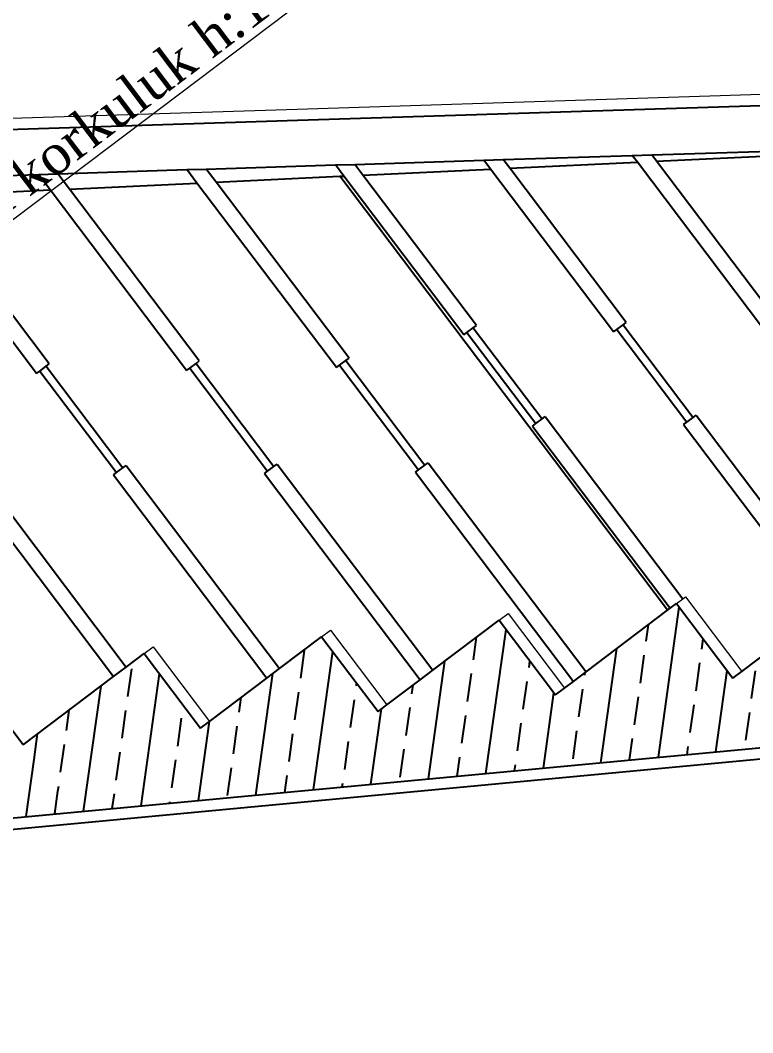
# Model space of a CAD drawing. Header units: millimetres. Extents: x 2232 to 85269, y -3593 to 5869.
# Drawn here: x 7676.95 to 7709.55, y -472.71 to -427.64 of the extents above; entities that cross this region are included whole.
import ezdxf

# ---------------------------------------------------------------- set-up
doc = ezdxf.new("R2010")
doc.units = ezdxf.units.MM
doc.layers.add('Standart', color=7, linetype='Continuous')
for name, color, linetype, lineweight in [('sıva iç', 21, 'Continuous', 0), ('yazı', 11, 'Continuous', 20), ('ÖLÇÜ İÇ', 7, 'Continuous', 9)]:
    doc.layers.add(name, color=color, linetype=linetype, lineweight=lineweight)
doc.styles.add('Times roman', font='times.ttf')
pattern_1 = [(45, (0, 0), (-7.07107, 7.07107), []), (45, (7.071, 0), (-7.07107, 7.07107), [5, -2.5])]

# ---------------------------------------------------------------- blocks, each defined once
blk = doc.blocks.new('IDE991Entity4306')
at = {"layer": 'Standart', "linetype": 'Continuous', "lineweight": -3}
h = blk.add_hatch(dxfattribs=at)
h.set_pattern_fill('ANSI33', color=171, scale=40, style=0)
h.set_pattern_definition(pattern_1)
h.paths.add_polyline_path([(936, 1166.67), (963, 1166.67), (963, 1150), (990, 1150), (990, 1133.33), (1017, 1133.33), (1017, 1116.67), (1044, 1116.67), (1044, 1100), (1071, 1100), (1071, 1083.33), (1098, 1083.33), (1098, 1066.67), (1125, 1066.67), (1125, 1035), (909, 1168.33), (909, 1183.33), (936, 1183.33)])
blk = doc.blocks.new('IDE991Entity4307')
at = {"layer": 'Standart', "linetype": 'Continuous', "lineweight": -3}
h = blk.add_hatch(dxfattribs=at)
h.set_pattern_fill('ANSI33', color=171, scale=40, style=0)
h.set_pattern_definition(pattern_1)
h.paths.add_polyline_path([(909, 1168.33), (882, 1185), (909, 1185)])
blk = doc.blocks.new('IDE991Entity4386')
at = {"layer": 'Standart', "color": 159, "linetype": 'Continuous', "lineweight": -3}
blk.add_lwpolyline([(1015, 1133.33), (1015, 1230.16)], dxfattribs=at)
blk = doc.blocks.new('IDE991Entity4422')
at = {"layer": 'Standart', "color": 134, "linetype": 'Continuous', "lineweight": -3}
blk.add_lwpolyline([(1058.79, 1163), (1058.79, 1200.24)], dxfattribs=at)
blk = doc.blocks.new('IDE991Entity4426')
at = {"layer": 'Standart', "color": 134, "linetype": 'Continuous', "lineweight": -3}
blk.add_lwpolyline([(1061.61, 1163), (1061.61, 1198.31)], dxfattribs=at)
blk = doc.blocks.new('IDE991Entity4427')
at = {"layer": 'Standart', "color": 134, "linetype": 'Continuous', "lineweight": -3}
blk.add_lwpolyline([(1037.19, 1158), (1037.19, 1116.67)], dxfattribs=at)
blk = doc.blocks.new('IDE991Entity4428')
at = {"layer": 'Standart', "color": 134, "linetype": 'Continuous', "lineweight": -3}
blk.add_lwpolyline([(1037.19, 1158), (1037.89, 1158)], dxfattribs=at)
blk = doc.blocks.new('IDE991Entity4429')
at = {"layer": 'Standart', "color": 134, "linetype": 'Continuous', "lineweight": -3}
blk.add_lwpolyline([(1037.89, 1178.67), (1037.89, 1158)], dxfattribs=at)
blk = doc.blocks.new('IDE991Entity4430')
at = {"layer": 'Standart', "color": 134, "linetype": 'Continuous', "lineweight": -3}
blk.add_lwpolyline([(1037.19, 1178.67), (1037.19, 1215)], dxfattribs=at)
blk = doc.blocks.new('IDE991Entity4431')
at = {"layer": 'Standart', "color": 134, "linetype": 'Continuous', "lineweight": -3}
blk.add_lwpolyline([(1037.19, 1178.67), (1037.89, 1178.67)], dxfattribs=at)
blk = doc.blocks.new('IDE991Entity4432')
at = {"layer": 'Standart', "color": 134, "linetype": 'Continuous', "lineweight": -3}
blk.add_lwpolyline([(1040.01, 1158), (1040.01, 1116.67)], dxfattribs=at)
blk = doc.blocks.new('IDE991Entity4433')
at = {"layer": 'Standart', "color": 134, "linetype": 'Continuous', "lineweight": -3}
blk.add_lwpolyline([(1039.31, 1178.67), (1039.31, 1158)], dxfattribs=at)
blk = doc.blocks.new('IDE991Entity4434')
at = {"layer": 'Standart', "color": 134, "linetype": 'Continuous', "lineweight": -3}
blk.add_lwpolyline([(1040.01, 1178.67), (1040.01, 1213.07)], dxfattribs=at)
blk = doc.blocks.new('IDE991Entity4435')
at = {"layer": 'Standart', "color": 134, "linetype": 'Continuous', "lineweight": -3}
blk.add_lwpolyline([(1015.59, 1174), (1015.59, 1133.33)], dxfattribs=at)
blk = doc.blocks.new('IDE991Entity4436')
at = {"layer": 'Standart', "color": 134, "linetype": 'Continuous', "lineweight": -3}
blk.add_lwpolyline([(1015.59, 1174), (1016.29, 1174)], dxfattribs=at)
blk = doc.blocks.new('IDE991Entity4437')
at = {"layer": 'Standart', "color": 134, "linetype": 'Continuous', "lineweight": -3}
blk.add_lwpolyline([(1016.29, 1194.33), (1016.29, 1174)], dxfattribs=at)
blk = doc.blocks.new('IDE991Entity4438')
at = {"layer": 'Standart', "color": 134, "linetype": 'Continuous', "lineweight": -3}
blk.add_lwpolyline([(1015.59, 1194.33), (1015.59, 1229.76)], dxfattribs=at)
blk = doc.blocks.new('IDE991Entity4439')
at = {"layer": 'Standart', "color": 134, "linetype": 'Continuous', "lineweight": -3}
blk.add_lwpolyline([(1015.59, 1194.33), (1016.29, 1194.33)], dxfattribs=at)
blk = doc.blocks.new('IDE991Entity4440')
at = {"layer": 'Standart', "color": 134, "linetype": 'Continuous', "lineweight": -3}
blk.add_lwpolyline([(1018.41, 1174), (1018.41, 1133.33)], dxfattribs=at)
blk = doc.blocks.new('IDE991Entity4441')
at = {"layer": 'Standart', "color": 134, "linetype": 'Continuous', "lineweight": -3}
blk.add_lwpolyline([(1017.71, 1194.33), (1017.71, 1174)], dxfattribs=at)
blk = doc.blocks.new('IDE991Entity4442')
at = {"layer": 'Standart', "color": 134, "linetype": 'Continuous', "lineweight": -3}
blk.add_lwpolyline([(1018.41, 1194.33), (1018.41, 1227.83)], dxfattribs=at)
blk = doc.blocks.new('IDE991Entity4443')
at = {"layer": 'Standart', "color": 134, "linetype": 'Continuous', "lineweight": -3}
blk.add_lwpolyline([(993.99, 1180), (993.99, 1133.33)], dxfattribs=at)
blk = doc.blocks.new('IDE991Entity4444')
at = {"layer": 'Standart', "color": 134, "linetype": 'Continuous', "lineweight": -3}
blk.add_lwpolyline([(993.99, 1180), (994.69, 1180)], dxfattribs=at)
blk = doc.blocks.new('IDE991Entity4445')
at = {"layer": 'Standart', "color": 134, "linetype": 'Continuous', "lineweight": -3}
blk.add_lwpolyline([(994.69, 1203.33), (994.69, 1180)], dxfattribs=at)
blk = doc.blocks.new('IDE991Entity4446')
at = {"layer": 'Standart', "color": 134, "linetype": 'Continuous', "lineweight": -3}
blk.add_lwpolyline([(993.99, 1203.33), (993.99, 1244.52)], dxfattribs=at)
blk = doc.blocks.new('IDE991Entity4447')
at = {"layer": 'Standart', "color": 134, "linetype": 'Continuous', "lineweight": -3}
blk.add_lwpolyline([(993.99, 1203.33), (994.69, 1203.33)], dxfattribs=at)
blk = doc.blocks.new('IDE991Entity4448')
at = {"layer": 'Standart', "color": 134, "linetype": 'Continuous', "lineweight": -3}
blk.add_lwpolyline([(996.81, 1180), (996.81, 1133.33)], dxfattribs=at)
blk = doc.blocks.new('IDE991Entity4449')
at = {"layer": 'Standart', "color": 134, "linetype": 'Continuous', "lineweight": -3}
blk.add_lwpolyline([(996.11, 1203.33), (996.11, 1180)], dxfattribs=at)
blk = doc.blocks.new('IDE991Entity4450')
at = {"layer": 'Standart', "color": 134, "linetype": 'Continuous', "lineweight": -3}
blk.add_lwpolyline([(996.81, 1203.33), (996.81, 1242.58)], dxfattribs=at)
blk = doc.blocks.new('IDE991Entity4451')
at = {"layer": 'Standart', "color": 134, "linetype": 'Continuous', "lineweight": -3}
blk.add_lwpolyline([(972.39, 1196), (972.39, 1150)], dxfattribs=at)
blk = doc.blocks.new('IDE991Entity4452')
at = {"layer": 'Standart', "color": 134, "linetype": 'Continuous', "lineweight": -3}
blk.add_lwpolyline([(972.39, 1196), (973.09, 1196)], dxfattribs=at)
blk = doc.blocks.new('IDE991Entity4453')
at = {"layer": 'Standart', "color": 134, "linetype": 'Continuous', "lineweight": -3}
blk.add_lwpolyline([(973.09, 1219), (973.09, 1196)], dxfattribs=at)
blk = doc.blocks.new('IDE991Entity4454')
at = {"layer": 'Standart', "color": 134, "linetype": 'Continuous', "lineweight": -3}
blk.add_lwpolyline([(972.39, 1219), (972.39, 1259.28)], dxfattribs=at)
blk = doc.blocks.new('IDE991Entity4455')
at = {"layer": 'Standart', "color": 134, "linetype": 'Continuous', "lineweight": -3}
blk.add_lwpolyline([(972.39, 1219), (973.09, 1219)], dxfattribs=at)
blk = doc.blocks.new('IDE991Entity4456')
at = {"layer": 'Standart', "color": 134, "linetype": 'Continuous', "lineweight": -3}
blk.add_lwpolyline([(975.21, 1196), (975.21, 1150)], dxfattribs=at)
blk = doc.blocks.new('IDE991Entity4457')
at = {"layer": 'Standart', "color": 134, "linetype": 'Continuous', "lineweight": -3}
blk.add_lwpolyline([(974.51, 1219), (974.51, 1196)], dxfattribs=at)
blk = doc.blocks.new('IDE991Entity4458')
at = {"layer": 'Standart', "color": 134, "linetype": 'Continuous', "lineweight": -3}
blk.add_lwpolyline([(975.21, 1219), (975.21, 1257.34)], dxfattribs=at)
blk = doc.blocks.new('IDE991Entity4459')
at = {"layer": 'Standart', "color": 134, "linetype": 'Continuous', "lineweight": -3}
blk.add_lwpolyline([(950.79, 1212), (950.79, 1166.67)], dxfattribs=at)
blk = doc.blocks.new('IDE991Entity4460')
at = {"layer": 'Standart', "color": 134, "linetype": 'Continuous', "lineweight": -3}
blk.add_lwpolyline([(950.79, 1212), (951.49, 1212)], dxfattribs=at)
blk = doc.blocks.new('IDE991Entity4461')
at = {"layer": 'Standart', "color": 134, "linetype": 'Continuous', "lineweight": -3}
blk.add_lwpolyline([(951.49, 1234.67), (951.49, 1212)], dxfattribs=at)
blk = doc.blocks.new('IDE991Entity4462')
at = {"layer": 'Standart', "color": 134, "linetype": 'Continuous', "lineweight": -3}
blk.add_lwpolyline([(950.79, 1234.67), (950.79, 1274.03)], dxfattribs=at)
blk = doc.blocks.new('IDE991Entity4463')
at = {"layer": 'Standart', "color": 134, "linetype": 'Continuous', "lineweight": -3}
blk.add_lwpolyline([(950.79, 1234.67), (951.49, 1234.67)], dxfattribs=at)
blk = doc.blocks.new('IDE991Entity4464')
at = {"layer": 'Standart', "color": 134, "linetype": 'Continuous', "lineweight": -3}
blk.add_lwpolyline([(953.61, 1212), (953.61, 1166.67)], dxfattribs=at)
blk = doc.blocks.new('IDE991Entity4465')
at = {"layer": 'Standart', "color": 134, "linetype": 'Continuous', "lineweight": -3}
blk.add_lwpolyline([(952.91, 1234.67), (952.91, 1212)], dxfattribs=at)
blk = doc.blocks.new('IDE991Entity4466')
at = {"layer": 'Standart', "color": 134, "linetype": 'Continuous', "lineweight": -3}
blk.add_lwpolyline([(953.61, 1234.67), (953.61, 1272.1)], dxfattribs=at)
blk = doc.blocks.new('IDE991Entity4467')
at = {"layer": 'Standart', "color": 134, "linetype": 'Continuous', "lineweight": -3}
blk.add_lwpolyline([(929.19, 1228), (929.19, 1183.33)], dxfattribs=at)
blk = doc.blocks.new('IDE991Entity4472')
at = {"layer": 'Standart', "color": 134, "linetype": 'Continuous', "lineweight": -3}
blk.add_lwpolyline([(932.01, 1228), (932.01, 1183.33)], dxfattribs=at)
blk = doc.blocks.new('IDE991Entity4491')
at = {"layer": 'Standart', "color": 134, "linetype": 'Continuous', "lineweight": -3}
blk.add_lwpolyline([(953.61, 1272.1), (972.39, 1259.28)], dxfattribs=at)
blk = doc.blocks.new('IDE991Entity4492')
at = {"layer": 'Standart', "color": 134, "linetype": 'Continuous', "lineweight": -3}
blk.add_lwpolyline([(975.21, 1257.34), (993.99, 1244.52)], dxfattribs=at)
blk = doc.blocks.new('IDE991Entity4493')
at = {"layer": 'Standart', "color": 134, "linetype": 'Continuous', "lineweight": -3}
blk.add_lwpolyline([(996.81, 1242.58), (1015, 1230.16)], dxfattribs=at)
blk = doc.blocks.new('IDE991Entity4494')
at = {"layer": 'Standart', "color": 134, "linetype": 'Continuous', "lineweight": -3}
blk.add_lwpolyline([(1018.41, 1227.83), (1037.19, 1215)], dxfattribs=at)
blk = doc.blocks.new('IDE991Entity4495')
at = {"layer": 'Standart', "color": 134, "linetype": 'Continuous', "lineweight": -3}
blk.add_lwpolyline([(1040.01, 1213.07), (1058.79, 1200.24)], dxfattribs=at)
blk = doc.blocks.new('IDE991Entity4496')
at = {"layer": 'Standart', "color": 134, "linetype": 'Continuous', "lineweight": -3}
blk.add_lwpolyline([(1061.61, 1198.31), (1080.39, 1185.48)], dxfattribs=at)
blk = doc.blocks.new('IDE991Entity5307')
at = {"layer": 'Standart', "color": 159, "linetype": 'Continuous', "lineweight": -3}
blk.add_lwpolyline([(963, 1166.67), (963, 1150)], dxfattribs=at)
blk = doc.blocks.new('IDE991Entity5308')
at = {"layer": 'Standart', "color": 159, "linetype": 'Continuous', "lineweight": -3}
blk.add_lwpolyline([(936, 1166.67), (938, 1166.67)], dxfattribs=at)
blk = doc.blocks.new('IDE991Entity5309')
at = {"layer": 'Standart', "color": 159, "linetype": 'Continuous', "lineweight": -3}
blk.add_lwpolyline([(938, 1166.67), (950.79, 1166.67)], dxfattribs=at)
blk = doc.blocks.new('IDE991Entity5310')
at = {"layer": 'Standart', "color": 159, "linetype": 'Continuous', "lineweight": -3}
blk.add_lwpolyline([(990, 1150), (990, 1133.33)], dxfattribs=at)
blk = doc.blocks.new('IDE991Entity5311')
at = {"layer": 'Standart', "color": 159, "linetype": 'Continuous', "lineweight": -3}
blk.add_lwpolyline([(963, 1150), (965, 1150)], dxfattribs=at)
blk = doc.blocks.new('IDE991Entity5312')
at = {"layer": 'Standart', "color": 159, "linetype": 'Continuous', "lineweight": -3}
blk.add_lwpolyline([(965, 1150), (972.39, 1150)], dxfattribs=at)
blk = doc.blocks.new('IDE991Entity5313')
at = {"layer": 'Standart', "color": 159, "linetype": 'Continuous', "lineweight": -3}
blk.add_lwpolyline([(1017, 1133.33), (1017, 1116.67)], dxfattribs=at)
blk = doc.blocks.new('IDE991Entity5314')
at = {"layer": 'Standart', "color": 159, "linetype": 'Continuous', "lineweight": -3}
blk.add_lwpolyline([(990, 1133.33), (992, 1133.33)], dxfattribs=at)
blk = doc.blocks.new('IDE991Entity5315')
at = {"layer": 'Standart', "color": 159, "linetype": 'Continuous', "lineweight": -3}
blk.add_lwpolyline([(992, 1133.33), (993.99, 1133.33)], dxfattribs=at)
blk = doc.blocks.new('IDE991Entity5317')
at = {"layer": 'Standart', "color": 159, "linetype": 'Continuous', "lineweight": -3}
blk.add_lwpolyline([(1017, 1116.67), (1019, 1116.67)], dxfattribs=at)
blk = doc.blocks.new('IDE991Entity5318')
at = {"layer": 'Standart', "color": 159, "linetype": 'Continuous', "lineweight": -3}
blk.add_lwpolyline([(1019, 1116.67), (1037.19, 1116.67)], dxfattribs=at)
blk = doc.blocks.new('IDE991Entity5328')
at = {"layer": 'Standart', "color": 159, "linetype": 'Continuous', "lineweight": -3}
blk.add_lwpolyline([(882, 1185), (1125, 1035)], dxfattribs=at)
blk = doc.blocks.new('IDE991Entity5329')
at = {"layer": 'Standart', "color": 159, "linetype": 'Continuous', "lineweight": -3}
blk.add_lwpolyline([(936, 1183.33), (936, 1166.67)], dxfattribs=at)
blk = doc.blocks.new('IDE991Entity5330')
at = {"layer": 'Standart', "color": 159, "linetype": 'Continuous', "lineweight": -3}
blk.add_lwpolyline([(909, 1183.33), (929.19, 1183.33)], dxfattribs=at)
blk = doc.blocks.new('IDE991Entity5331')
at = {"layer": 'Standart', "color": 159, "linetype": 'Continuous', "lineweight": -3}
blk.add_lwpolyline([(909, 1183.33), (909, 1200)], dxfattribs=at)
blk = doc.blocks.new('IDE991Entity5630')
at = {"layer": 'Standart', "color": 163, "linetype": 'Continuous', "lineweight": 5}
blk.add_lwpolyline([(1017, 1133.33), (1018.41, 1133.33)], dxfattribs=at)
blk = doc.blocks.new('IDE991Entity5631')
at = {"layer": 'Standart', "color": 163, "linetype": 'Continuous', "lineweight": 5}
blk.add_lwpolyline([(1019, 1133.33), (1019, 1116.67)], dxfattribs=at)
blk = doc.blocks.new('IDE991Entity5632')
at = {"layer": 'Standart', "color": 163, "linetype": 'Continuous', "lineweight": 5}
blk.add_lwpolyline([(990, 1150), (992, 1150)], dxfattribs=at)
blk = doc.blocks.new('IDE991Entity5633')
at = {"layer": 'Standart', "color": 163, "linetype": 'Continuous', "lineweight": 5}
blk.add_lwpolyline([(992, 1150), (992, 1133.33)], dxfattribs=at)
blk = doc.blocks.new('IDE991Entity5634')
at = {"layer": 'Standart', "color": 163, "linetype": 'Continuous', "lineweight": 5}
blk.add_lwpolyline([(963, 1166.67), (965, 1166.67)], dxfattribs=at)
blk = doc.blocks.new('IDE991Entity5635')
at = {"layer": 'Standart', "color": 163, "linetype": 'Continuous', "lineweight": 5}
blk.add_lwpolyline([(965, 1166.67), (965, 1150)], dxfattribs=at)
blk = doc.blocks.new('IDE991Entity5636')
at = {"layer": 'Standart', "color": 163, "linetype": 'Continuous', "lineweight": 5}
blk.add_lwpolyline([(936, 1183.33), (938, 1183.33)], dxfattribs=at)
blk = doc.blocks.new('IDE991Entity5637')
at = {"layer": 'Standart', "color": 163, "linetype": 'Continuous', "lineweight": 5}
blk.add_lwpolyline([(938, 1183.33), (938, 1166.67)], dxfattribs=at)
blk = doc.blocks.new('IDE991Entity5801')
at = {"layer": 'Standart', "color": 11, "linetype": 'Continuous', "lineweight": -3}
blk.add_lwpolyline([(881.43, 1183), (1015, 1100.55)], dxfattribs=at)
blk = doc.blocks.new('IDE991Entity5950')
at = {"layer": 'Standart', "color": 134, "linetype": 'Continuous', "lineweight": -3}
blk.add_lwpolyline([(1058.79, 1200.24), (1058.79, 1201.75)], dxfattribs=at)
blk = doc.blocks.new('IDE991Entity5953')
at = {"layer": 'Standart', "color": 134, "linetype": 'Continuous', "lineweight": -3}
blk.add_lwpolyline([(1061.61, 1198.31), (1061.61, 1199.75)], dxfattribs=at)
blk = doc.blocks.new('IDE991Entity5954')
at = {"layer": 'Standart', "color": 134, "linetype": 'Continuous', "lineweight": -3}
blk.add_lwpolyline([(1037.89, 1158), (1039.31, 1158)], dxfattribs=at)
blk = doc.blocks.new('IDE991Entity5955')
at = {"layer": 'Standart', "color": 134, "linetype": 'Continuous', "lineweight": -3}
blk.add_lwpolyline([(1039.31, 1158), (1040.01, 1158)], dxfattribs=at)
blk = doc.blocks.new('IDE991Entity5956')
at = {"layer": 'Standart', "color": 134, "linetype": 'Continuous', "lineweight": -3}
blk.add_lwpolyline([(1037.19, 1215), (1037.19, 1217)], dxfattribs=at)
blk = doc.blocks.new('IDE991Entity5957')
at = {"layer": 'Standart', "color": 134, "linetype": 'Continuous', "lineweight": -3}
blk.add_lwpolyline([(1037.89, 1178.67), (1039.31, 1178.67)], dxfattribs=at)
blk = doc.blocks.new('IDE991Entity5958')
at = {"layer": 'Standart', "color": 134, "linetype": 'Continuous', "lineweight": -3}
blk.add_lwpolyline([(1039.31, 1178.67), (1040.01, 1178.67)], dxfattribs=at)
blk = doc.blocks.new('IDE991Entity5959')
at = {"layer": 'Standart', "color": 134, "linetype": 'Continuous', "lineweight": -3}
blk.add_lwpolyline([(1040.01, 1213.07), (1040.01, 1215)], dxfattribs=at)
blk = doc.blocks.new('IDE991Entity5960')
at = {"layer": 'Standart', "color": 134, "linetype": 'Continuous', "lineweight": -3}
blk.add_lwpolyline([(1016.29, 1174), (1017.71, 1174)], dxfattribs=at)
blk = doc.blocks.new('IDE991Entity5961')
at = {"layer": 'Standart', "color": 134, "linetype": 'Continuous', "lineweight": -3}
blk.add_lwpolyline([(1017.71, 1174), (1018.41, 1174)], dxfattribs=at)
blk = doc.blocks.new('IDE991Entity5962')
at = {"layer": 'Standart', "color": 134, "linetype": 'Continuous', "lineweight": -3}
blk.add_lwpolyline([(1015.59, 1229.76), (1015.59, 1232.25)], dxfattribs=at)
blk = doc.blocks.new('IDE991Entity5963')
at = {"layer": 'Standart', "color": 134, "linetype": 'Continuous', "lineweight": -3}
blk.add_lwpolyline([(1016.29, 1194.33), (1017.71, 1194.33)], dxfattribs=at)
blk = doc.blocks.new('IDE991Entity5964')
at = {"layer": 'Standart', "color": 134, "linetype": 'Continuous', "lineweight": -3}
blk.add_lwpolyline([(1017.71, 1194.33), (1018.41, 1194.33)], dxfattribs=at)
blk = doc.blocks.new('IDE991Entity5965')
at = {"layer": 'Standart', "color": 134, "linetype": 'Continuous', "lineweight": -3}
blk.add_lwpolyline([(1018.41, 1227.83), (1018.41, 1230.25)], dxfattribs=at)
blk = doc.blocks.new('IDE991Entity5966')
at = {"layer": 'Standart', "color": 134, "linetype": 'Continuous', "lineweight": -3}
blk.add_lwpolyline([(994.69, 1180), (996.11, 1180)], dxfattribs=at)
blk = doc.blocks.new('IDE991Entity5967')
at = {"layer": 'Standart', "color": 134, "linetype": 'Continuous', "lineweight": -3}
blk.add_lwpolyline([(996.11, 1180), (996.81, 1180)], dxfattribs=at)
blk = doc.blocks.new('IDE991Entity5968')
at = {"layer": 'Standart', "color": 134, "linetype": 'Continuous', "lineweight": -3}
blk.add_lwpolyline([(993.99, 1244.52), (993.99, 1247.5)], dxfattribs=at)
blk = doc.blocks.new('IDE991Entity5969')
at = {"layer": 'Standart', "color": 134, "linetype": 'Continuous', "lineweight": -3}
blk.add_lwpolyline([(994.69, 1203.33), (996.11, 1203.33)], dxfattribs=at)
blk = doc.blocks.new('IDE991Entity5970')
at = {"layer": 'Standart', "color": 134, "linetype": 'Continuous', "lineweight": -3}
blk.add_lwpolyline([(996.11, 1203.33), (996.81, 1203.33)], dxfattribs=at)
blk = doc.blocks.new('IDE991Entity5971')
at = {"layer": 'Standart', "color": 134, "linetype": 'Continuous', "lineweight": -3}
blk.add_lwpolyline([(996.81, 1242.58), (996.81, 1245.5)], dxfattribs=at)
blk = doc.blocks.new('IDE991Entity5972')
at = {"layer": 'Standart', "color": 134, "linetype": 'Continuous', "lineweight": -3}
blk.add_lwpolyline([(973.09, 1196), (974.51, 1196)], dxfattribs=at)
blk = doc.blocks.new('IDE991Entity5973')
at = {"layer": 'Standart', "color": 134, "linetype": 'Continuous', "lineweight": -3}
blk.add_lwpolyline([(974.51, 1196), (975.21, 1196)], dxfattribs=at)
blk = doc.blocks.new('IDE991Entity5974')
at = {"layer": 'Standart', "color": 134, "linetype": 'Continuous', "lineweight": -3}
blk.add_lwpolyline([(972.39, 1259.28), (972.39, 1262.75)], dxfattribs=at)
blk = doc.blocks.new('IDE991Entity5975')
at = {"layer": 'Standart', "color": 134, "linetype": 'Continuous', "lineweight": -3}
blk.add_lwpolyline([(973.09, 1219), (974.51, 1219)], dxfattribs=at)
blk = doc.blocks.new('IDE991Entity5976')
at = {"layer": 'Standart', "color": 134, "linetype": 'Continuous', "lineweight": -3}
blk.add_lwpolyline([(974.51, 1219), (975.21, 1219)], dxfattribs=at)
blk = doc.blocks.new('IDE991Entity5977')
at = {"layer": 'Standart', "color": 134, "linetype": 'Continuous', "lineweight": -3}
blk.add_lwpolyline([(975.21, 1257.34), (975.21, 1260.75)], dxfattribs=at)
blk = doc.blocks.new('IDE991Entity5978')
at = {"layer": 'Standart', "color": 134, "linetype": 'Continuous', "lineweight": -3}
blk.add_lwpolyline([(951.49, 1212), (952.91, 1212)], dxfattribs=at)
blk = doc.blocks.new('IDE991Entity5979')
at = {"layer": 'Standart', "color": 134, "linetype": 'Continuous', "lineweight": -3}
blk.add_lwpolyline([(952.91, 1212), (953.61, 1212)], dxfattribs=at)
blk = doc.blocks.new('IDE991Entity5981')
at = {"layer": 'Standart', "color": 134, "linetype": 'Continuous', "lineweight": -3}
blk.add_lwpolyline([(951.49, 1234.67), (952.91, 1234.67)], dxfattribs=at)
blk = doc.blocks.new('IDE991Entity5982')
at = {"layer": 'Standart', "color": 134, "linetype": 'Continuous', "lineweight": -3}
blk.add_lwpolyline([(952.91, 1234.67), (953.61, 1234.67)], dxfattribs=at)
blk = doc.blocks.new('IDE991Entity6000')
at = {"layer": 'Standart', "color": 134, "linetype": 'Continuous', "lineweight": -3}
blk.add_lwpolyline([(953.61, 1276), (972.39, 1262.75)], dxfattribs=at)
blk = doc.blocks.new('IDE991Entity6001')
at = {"layer": 'Standart', "color": 134, "linetype": 'Continuous', "lineweight": -3}
blk.add_lwpolyline([(972.39, 1262.75), (975.21, 1260.75)], dxfattribs=at)
blk = doc.blocks.new('IDE991Entity6002')
at = {"layer": 'Standart', "color": 134, "linetype": 'Continuous', "lineweight": -3}
blk.add_lwpolyline([(975.21, 1260.75), (993.99, 1247.5)], dxfattribs=at)
blk = doc.blocks.new('IDE991Entity6003')
at = {"layer": 'Standart', "color": 134, "linetype": 'Continuous', "lineweight": -3}
blk.add_lwpolyline([(993.99, 1247.5), (996.81, 1245.5)], dxfattribs=at)
blk = doc.blocks.new('IDE991Entity6004')
at = {"layer": 'Standart', "color": 134, "linetype": 'Continuous', "lineweight": -3}
blk.add_lwpolyline([(996.81, 1245.5), (1015.59, 1232.25)], dxfattribs=at)
blk = doc.blocks.new('IDE991Entity6005')
at = {"layer": 'Standart', "color": 134, "linetype": 'Continuous', "lineweight": -3}
blk.add_lwpolyline([(1015.59, 1232.25), (1018.41, 1230.25)], dxfattribs=at)
blk = doc.blocks.new('IDE991Entity6006')
at = {"layer": 'Standart', "color": 134, "linetype": 'Continuous', "lineweight": -3}
blk.add_lwpolyline([(1018.41, 1230.25), (1037.19, 1217)], dxfattribs=at)
blk = doc.blocks.new('IDE991Entity6007')
at = {"layer": 'Standart', "color": 134, "linetype": 'Continuous', "lineweight": -3}
blk.add_lwpolyline([(1037.19, 1217), (1040.01, 1215)], dxfattribs=at)
blk = doc.blocks.new('IDE991Entity6008')
at = {"layer": 'Standart', "color": 134, "linetype": 'Continuous', "lineweight": -3}
blk.add_lwpolyline([(1040.01, 1215), (1058.79, 1201.75)], dxfattribs=at)
blk = doc.blocks.new('IDE991Entity6009')
at = {"layer": 'Standart', "color": 134, "linetype": 'Continuous', "lineweight": -3}
blk.add_lwpolyline([(1058.79, 1201.75), (1061.61, 1199.75)], dxfattribs=at)
blk = doc.blocks.new('IDE991Entity6010')
at = {"layer": 'Standart', "color": 134, "linetype": 'Continuous', "lineweight": -3}
blk.add_lwpolyline([(1061.61, 1199.75), (1080.39, 1186.5)], dxfattribs=at)
blk = doc.blocks.new('IDE991Entity6017')
at = {"layer": 'Standart', "color": 134, "linetype": 'Continuous', "lineweight": -3}
blk.add_lwpolyline([(914, 1313.97), (1015, 1242.66)], dxfattribs=at)
blk = doc.blocks.new('IDE991Entity6018')
at = {"layer": 'Standart', "color": 134, "linetype": 'Continuous', "lineweight": -3}
blk.add_lwpolyline([(1015, 1242.66), (1090, 1189.71)], dxfattribs=at)
blk = doc.blocks.new('IDE991Entity6020')
at = {"layer": 'Standart', "color": 134, "linetype": 'Continuous', "lineweight": -3}
blk.add_lwpolyline([(1015, 1230.16), (1015.59, 1229.76)], dxfattribs=at)
blk = doc.blocks.new('IDE991Entity6534')
at = {"layer": 'Standart', "color": 159, "linetype": 'Continuous', "lineweight": -3}
blk.add_lwpolyline([(950.79, 1166.67), (953.61, 1166.67)], dxfattribs=at)
blk = doc.blocks.new('IDE991Entity6535')
at = {"layer": 'Standart', "color": 159, "linetype": 'Continuous', "lineweight": -3}
blk.add_lwpolyline([(953.61, 1166.67), (963, 1166.67)], dxfattribs=at)
blk = doc.blocks.new('IDE991Entity6536')
at = {"layer": 'Standart', "color": 159, "linetype": 'Continuous', "lineweight": -3}
blk.add_lwpolyline([(972.39, 1150), (975.21, 1150)], dxfattribs=at)
blk = doc.blocks.new('IDE991Entity6537')
at = {"layer": 'Standart', "color": 159, "linetype": 'Continuous', "lineweight": -3}
blk.add_lwpolyline([(975.21, 1150), (990, 1150)], dxfattribs=at)
blk = doc.blocks.new('IDE991Entity6538')
at = {"layer": 'Standart', "color": 159, "linetype": 'Continuous', "lineweight": -3}
blk.add_lwpolyline([(993.99, 1133.33), (996.81, 1133.33)], dxfattribs=at)
blk = doc.blocks.new('IDE991Entity6539')
at = {"layer": 'Standart', "color": 159, "linetype": 'Continuous', "lineweight": -3}
blk.add_lwpolyline([(996.81, 1133.33), (1015, 1133.33)], dxfattribs=at)
blk = doc.blocks.new('IDE991Entity6540')
at = {"layer": 'Standart', "color": 159, "linetype": 'Continuous', "lineweight": -3}
blk.add_lwpolyline([(1015, 1133.33), (1015.59, 1133.33)], dxfattribs=at)
blk = doc.blocks.new('IDE991Entity6541')
at = {"layer": 'Standart', "color": 159, "linetype": 'Continuous', "lineweight": -3}
blk.add_lwpolyline([(1015.59, 1133.33), (1017, 1133.33)], dxfattribs=at)
blk = doc.blocks.new('IDE991Entity6553')
at = {"layer": 'Standart', "color": 159, "linetype": 'Continuous', "lineweight": -3}
blk.add_lwpolyline([(929.19, 1183.33), (932.01, 1183.33)], dxfattribs=at)
blk = doc.blocks.new('IDE991Entity6554')
at = {"layer": 'Standart', "color": 159, "linetype": 'Continuous', "lineweight": -3}
blk.add_lwpolyline([(932.01, 1183.33), (936, 1183.33)], dxfattribs=at)
blk = doc.blocks.new('IDE991Entity6721')
at = {"layer": 'Standart', "color": 163, "linetype": 'Continuous', "lineweight": 5}
blk.add_lwpolyline([(1018.41, 1133.33), (1019, 1133.33)], dxfattribs=at)
blk = doc.blocks.new('TRRTYT')
at = {"layer": 'Standart'}
for name in ['IDE991Entity6017', 'IDE991Entity6000', 'IDE991Entity4462', 'IDE991Entity4466', 'IDE991Entity4491', 'IDE991Entity5974', 'IDE991Entity6001', 'IDE991Entity5977', 'IDE991Entity6002', 'IDE991Entity4454', 'IDE991Entity4458', 'IDE991Entity4492', 'IDE991Entity5968', 'IDE991Entity6003', 'IDE991Entity4446', 'IDE991Entity5971', 'IDE991Entity6004', 'IDE991Entity6018', 'IDE991Entity4450', 'IDE991Entity4493', 'IDE991Entity4463', 'IDE991Entity4461', 'IDE991Entity5981', 'IDE991Entity4465', 'IDE991Entity5982', 'IDE991Entity5962', 'IDE991Entity6005', 'IDE991Entity4386', 'IDE991Entity6020', 'IDE991Entity5965', 'IDE991Entity6006', 'IDE991Entity4438', 'IDE991Entity4467', 'IDE991Entity4472', 'IDE991Entity4442', 'IDE991Entity4494', 'IDE991Entity4455', 'IDE991Entity4453', 'IDE991Entity5975', 'IDE991Entity4457', 'IDE991Entity5976', 'IDE991Entity5956', 'IDE991Entity6007', 'IDE991Entity4430', 'IDE991Entity5959', 'IDE991Entity6008', 'IDE991Entity4459', 'IDE991Entity4460', 'IDE991Entity5978', 'IDE991Entity5979', 'IDE991Entity4464', 'IDE991Entity4434', 'IDE991Entity4495', 'IDE991Entity4447', 'IDE991Entity4445', 'IDE991Entity5969', 'IDE991Entity4449', 'IDE991Entity5970', 'IDE991Entity5950', 'IDE991Entity6009', 'IDE991Entity5331', 'IDE991Entity4422', 'IDE991Entity5953', 'IDE991Entity6010', 'IDE991Entity4426', 'IDE991Entity4496', 'IDE991Entity4451', 'IDE991Entity4452', 'IDE991Entity5972', 'IDE991Entity5973', 'IDE991Entity4456', 'IDE991Entity4439', 'IDE991Entity4437', 'IDE991Entity5963', 'IDE991Entity4441', 'IDE991Entity5964', 'IDE991Entity4307', 'IDE991Entity5328', 'IDE991Entity4306', 'IDE991Entity5330', 'IDE991Entity6553', 'IDE991Entity6554', 'IDE991Entity5329', 'IDE991Entity5636', 'IDE991Entity5637', 'IDE991Entity5801', 'IDE991Entity4443', 'IDE991Entity4444', 'IDE991Entity5966', 'IDE991Entity5967', 'IDE991Entity4448', 'IDE991Entity4431', 'IDE991Entity4429', 'IDE991Entity5957', 'IDE991Entity4433', 'IDE991Entity5958', 'IDE991Entity4435', 'IDE991Entity4436', 'IDE991Entity5960', 'IDE991Entity5961', 'IDE991Entity4440', 'IDE991Entity5308', 'IDE991Entity5309', 'IDE991Entity6534', 'IDE991Entity6535', 'IDE991Entity5307', 'IDE991Entity5634', 'IDE991Entity5635', 'IDE991Entity4427', 'IDE991Entity4428', 'IDE991Entity5954', 'IDE991Entity5955', 'IDE991Entity4432', 'IDE991Entity5311', 'IDE991Entity5312', 'IDE991Entity6536', 'IDE991Entity6537', 'IDE991Entity5310', 'IDE991Entity5632', 'IDE991Entity5633', 'IDE991Entity5314', 'IDE991Entity5315', 'IDE991Entity6538', 'IDE991Entity6539', 'IDE991Entity6540', 'IDE991Entity6541', 'IDE991Entity5313', 'IDE991Entity5630', 'IDE991Entity6721', 'IDE991Entity5631', 'IDE991Entity5317', 'IDE991Entity5318']:
    blk.add_blockref(name, (1034515.63, -397430.95), dxfattribs=at)
blk = doc.blocks.new('GHGFHGF')
at = {"layer": 'sıva iç'}
for points in [[(1294293.78, -409125.58), (1294394.78, -409196.88), (1294469.78, -409249.83), (1294504.78, -409274.54), (1294504.78, -409284.54), (1294504.55, -409316.19), (1294503.84, -409316.19), (1294503.84, -409335.09), (1294504.55, -409335.09), (1294504.55, -409372.88), (1294504.78, -409372.88), (1294506.78, -409372.88), (1294506.78, -409389.54), (1294619.78, -409389.54), (1294694.78, -409389.54), (1294694.78, -409139.54)], [(1294295.78, -409124.54), (1294395.93, -409195.25), (1294470.93, -409248.2), (1294506.78, -409273.51), (1294506.78, -409284.55), (1294506.53, -409318.19), (1294505.84, -409318.19), (1294505.84, -409333.09), (1294506.55, -409333.09), (1294506.55, -409370.88), (1294508.78, -409370.88), (1294508.78, -409387.54), (1294619.78, -409387.54), (1294692.78, -409387.54), (1294692.78, -409141.54)]]:
    blk.add_lwpolyline(points, dxfattribs=at)
blk.add_blockref('TRRTYT', (258864.14, -13008.59), dxfattribs=at)
at = {"layer": 'yazı', "style": 'Times roman'}
blk.add_text('%%UAlüminyum korkuluk h:110 cm', height=6.9967, dxfattribs=at).set_placement((1294294.66, -409179.04))
blk = doc.blocks.new('GGGGG')
at = {"layer": 'sıva iç', "rotation": 37.05267661197626}
blk.add_blockref('GHGFHGF', (-134899.13, -889310.84), dxfattribs=at)

msp = doc.modelspace()

# ---------------------------------------------------------------- block references
at = {"layer": 'ÖLÇÜ İÇ', "xscale": 0.25, "yscale": 0.25, "zscale": 0.25}
msp.add_blockref('GGGGG', (-278484.475, 108554.699), dxfattribs=at)

doc.saveas('drawing.dxf')
